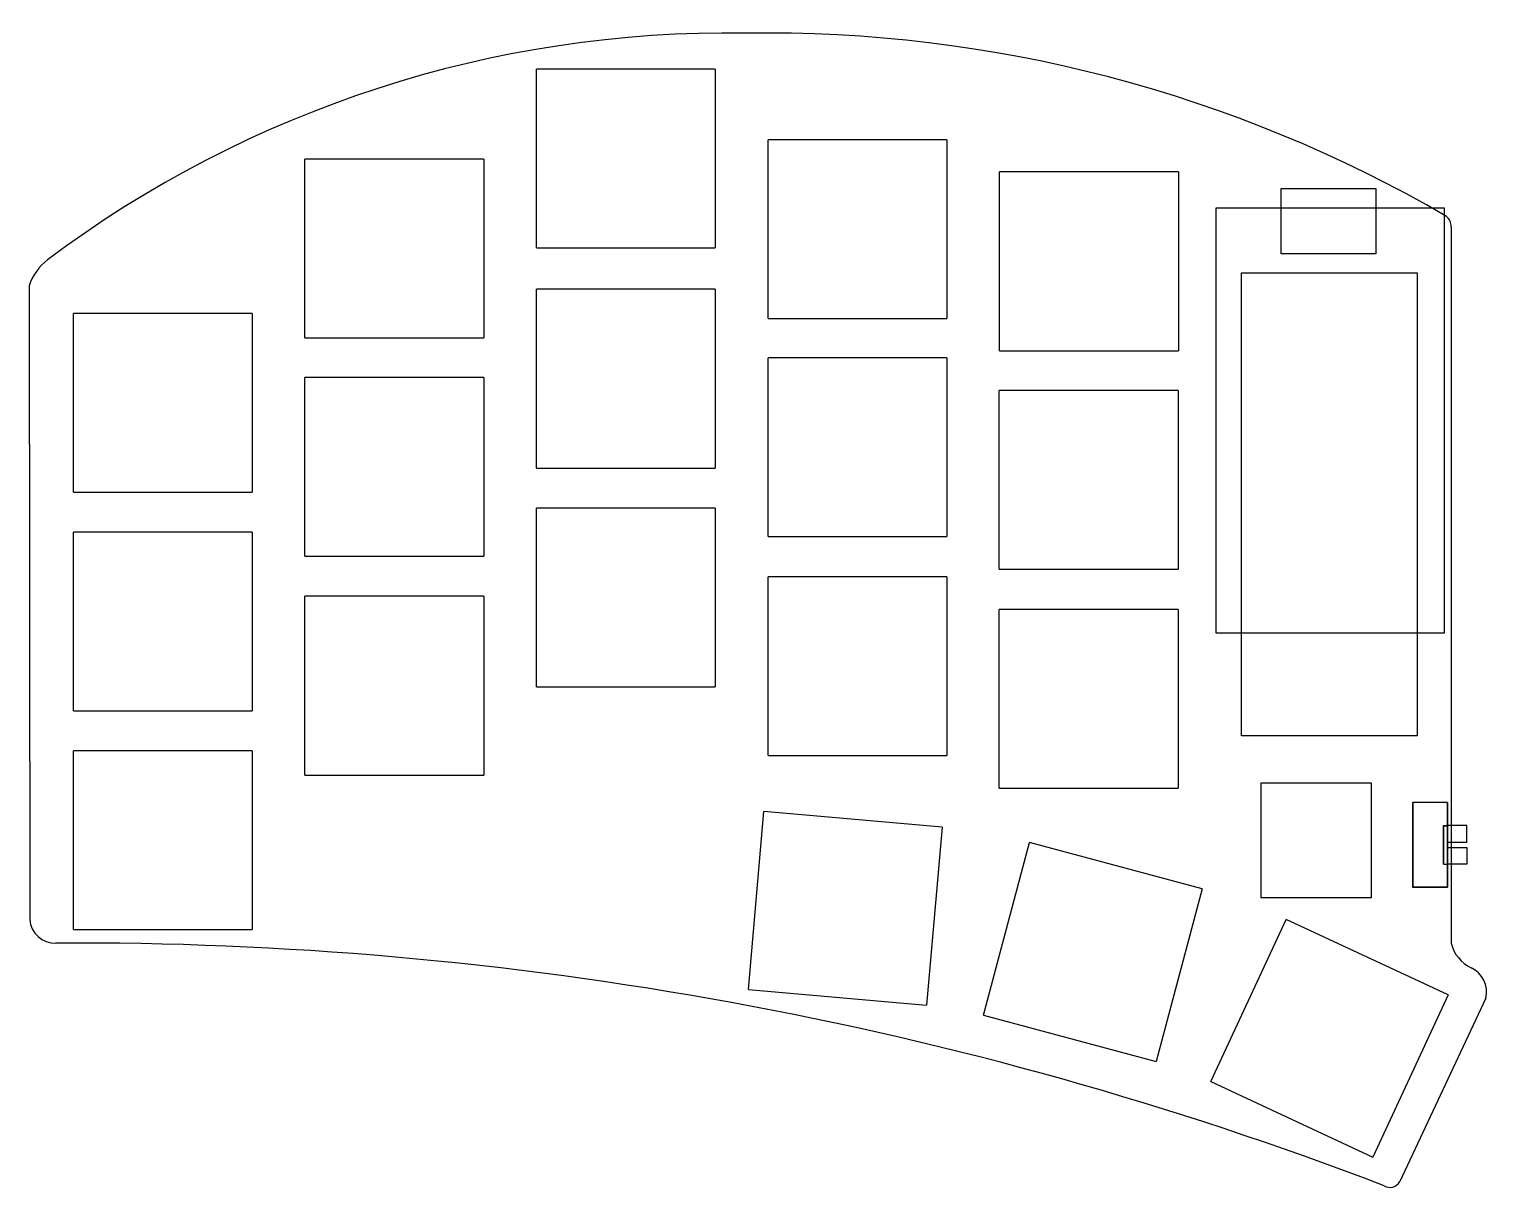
# Model space of a CAD drawing. Extents: x 6 to 120, y -95 to -5.
import ezdxf

# ---------------------------------------------------------------- set-up
doc = ezdxf.new("R2010")
doc.units = 0
doc.layers.get('0').update_dxf_attribs({"linetype": 'CONTINUOUS'})

msp = doc.modelspace()

# ---------------------------------------------------------------- linework, layer by layer
at = {"color": 7}
for points in [[(59.565546, -8.177894), (45.6656, -8.177894)], [(45.6656, -22.07784), (45.6656, -8.177894)], [(59.565546, -8.177894), (59.565546, -22.07784)], [(77.565477, -13.677874), (63.665531, -13.677874)], [(63.665531, -27.57782), (63.665531, -13.677874)], [(77.565477, -13.677874), (77.565477, -27.57782)], [(41.565619, -15.177867), (27.665673, -15.177867)], [(27.665673, -29.077813), (27.665673, -15.177867)], [(41.565619, -15.177867), (41.565619, -29.077813)], [(81.66546, -30.077809), (81.66546, -16.177863)], [(95.565406, -16.177863), (81.66546, -16.177863)], [(95.565406, -16.177863), (95.565406, -30.077809)], [(103.555376, -17.460608), (110.921347, -17.460608)], [(103.555376, -22.540589), (103.555376, -17.460608)], [(110.921347, -17.460608), (110.921347, -22.540589)], [(116.255327, -18.984602), (98.475395, -18.984602)], [(98.475395, -18.984602), (98.475395, -52.004474)], [(116.255327, -52.004474), (116.255327, -18.984602)], [(116.777326, -20.431621), (116.777325, -76.127631)], [(45.6656, -22.07784), (59.565546, -22.07784)], [(110.921347, -22.540589), (103.555376, -22.540589)], [(6.225807, -25.024534), (6.266006, -74.292662)], [(45.665602, -39.193774), (45.665602, -25.293828)], [(59.565548, -25.293828), (45.665602, -25.293828)], [(59.565548, -25.293828), (59.565548, -39.193774)], [(23.565687, -27.177821), (9.665741, -27.177821)], [(9.665741, -41.077767), (9.665741, -27.177821)], [(23.565687, -27.177821), (23.565687, -41.077767)], [(63.665531, -27.57782), (77.565477, -27.57782)], [(27.665673, -29.077813), (41.565619, -29.077813)], [(77.565479, -30.62781), (63.665533, -30.62781)], [(63.665533, -44.527756), (63.665533, -30.62781)], [(77.565479, -30.62781), (77.565479, -44.527756)], [(81.66546, -30.077809), (95.565406, -30.077809)], [(27.665673, -46.051747), (27.665673, -32.151801)], [(41.565619, -32.151801), (27.665673, -32.151801)], [(41.565619, -32.151801), (41.565619, -46.051747)], [(95.545408, -33.167797), (81.645462, -33.167797)], [(81.645462, -47.067743), (81.645462, -33.167797)], [(95.545408, -33.167797), (95.545408, -47.067743)], [(45.665602, -39.193774), (59.565548, -39.193774)], [(9.665741, -41.077767), (23.565687, -41.077767)], [(59.565545, -42.311763), (45.665599, -42.311763)], [(45.665599, -56.211709), (45.665599, -42.311763)], [(59.565545, -42.311763), (59.565545, -56.211709)], [(23.565687, -44.177755), (9.665741, -44.177755)], [(9.665741, -58.077701), (9.665741, -44.177755)], [(23.565687, -44.177755), (23.565687, -58.077701)], [(63.665533, -44.527756), (77.565479, -44.527756)], [(27.665673, -46.051747), (41.565619, -46.051747)], [(77.565477, -47.645744), (63.665531, -47.645744)], [(63.665531, -61.54569), (63.665531, -47.645744)], [(77.565477, -47.645744), (77.565477, -61.54569)], [(81.645462, -47.067743), (95.545408, -47.067743)], [(41.565616, -49.169734), (27.66567, -49.169734)], [(27.66567, -63.06968), (27.66567, -49.169734)], [(41.565616, -49.169734), (41.565616, -63.06968)], [(81.639116, -64.085678), (81.639116, -50.185731)], [(95.539062, -50.185731), (81.639116, -50.185731)], [(95.539062, -50.185731), (95.539062, -64.085678)], [(98.475395, -52.004474), (116.255327, -52.004474)], [(45.665599, -56.211709), (59.565545, -56.211709)], [(9.665741, -58.077701), (23.565687, -58.077701)], [(9.665741, -75.077632), (9.665741, -61.177686)], [(23.565687, -61.177686), (9.665741, -61.177686)], [(23.565687, -61.177686), (23.565687, -75.077632)], [(63.665531, -61.54569), (77.565477, -61.54569)], [(27.66567, -63.06968), (41.565616, -63.06968)], [(81.639116, -64.085678), (95.539062, -64.085678)], [(110.571551, -72.584934), (110.571551, -63.684968), (101.971584, -63.684968)], [(101.971584, -63.684968), (101.971584, -72.584934)], [(116.481527, -65.204962), (113.781537, -65.204962)], [(113.781537, -71.804937), (113.781537, -65.204962)], [(116.481528, -65.194963), (113.781538, -65.194963)], [(113.781538, -65.194963), (113.781538, -71.794938)], [(116.481527, -71.804937), (116.481527, -65.204962)], [(116.481528, -65.194963), (116.481528, -71.794938)], [(62.13625, -79.745436), (63.347711, -65.898382)], [(77.194764, -67.109843), (63.347711, -65.898382)], [(77.194764, -67.109843), (75.983304, -80.956896)], [(116.181528, -67.004955), (116.181528, -70.004944)], [(116.181528, -67.004955), (116.481527, -67.004955)], [(116.181529, -66.994956), (116.481528, -66.994956)], [(116.181529, -69.994945), (116.181529, -66.994956)], [(117.981522, -66.994956), (116.481528, -66.994956)], [(117.981522, -68.294951), (117.981522, -66.994956)], [(80.403487, -81.742002), (84.001058, -68.315685)], [(97.427375, -71.913256), (84.001058, -68.315685)], [(116.481527, -68.704949), (117.981521, -68.704949), (117.981521, -70.004944)], [(116.481528, -68.294951), (117.981522, -68.294951)], [(116.181528, -70.004944), (116.481527, -70.004944)], [(116.181529, -69.994945), (116.481528, -69.994945)], [(117.981521, -70.004944), (116.481527, -70.004944)], [(97.427375, -71.913256), (93.829804, -85.339573)], [(101.971584, -72.584934), (110.571551, -72.584934)], [(116.481527, -71.804937), (113.781537, -71.804937)], [(116.481528, -71.794938), (113.781538, -71.794938)], [(98.079364, -86.889229), (103.953735, -74.2916)], [(116.551364, -80.165971), (103.953735, -74.2916)], [(9.665741, -75.077632), (23.565687, -75.077632)], [(62.13625, -79.745436), (75.983304, -80.956896)], [(116.551364, -80.165971), (110.676993, -92.7636)], [(119.46833, -80.399775), (112.77796, -94.672794)], [(80.403487, -81.742002), (93.829804, -85.339573)], [(98.079364, -86.889229), (110.676993, -92.7636)]]:
    msp.add_lwpolyline(points, dxfattribs=at)
msp.add_lwpolyline([(114.141537, -60.024983), (100.46159, -60.024983), (100.46159, -24.025123), (114.141537, -24.025123)], close=True, dxfattribs=at)
for points in [[(61.91554, -5.385415), (42.373195, -5.076158), (23.283258, -11.276875), (7.652744, -23.010838)], [(116.415327, -19.627851), (99.881958, -10.012548), (81.039298, -5.088393), (61.91554, -5.385414)], [(116.777326, -20.431621), (116.781119, -20.123419), (116.648639, -19.829266), (116.415327, -19.627851)], [(7.652743, -23.010837), (6.979807, -23.517875), (6.481149, -24.221582), (6.225806, -25.024534)], [(6.266006, -74.292662), (6.344374, -75.351428), (7.242565, -76.160737), (8.303746, -76.128754)], [(111.571138, -95.007), (78.621508, -82.349488), (43.600457, -75.947312), (8.303746, -76.128754)], [(116.777326, -76.127631), (116.976883, -76.966959), (117.542496, -77.672468), (118.318335, -78.049785)], [(119.46833, -80.399775), (119.699519, -79.441873), (119.216575, -78.454987), (118.318334, -78.049786)], [(111.571138, -95.006999), (111.774904, -95.125325), (112.017747, -95.156573), (112.244831, -95.093687)], [(112.244831, -95.093687), (112.471915, -95.030801), (112.66409, -94.879083), (112.77796, -94.672794)]]:
    msp.add_open_spline(points, degree=3, dxfattribs=at)

doc.saveas('drawing.dxf')
